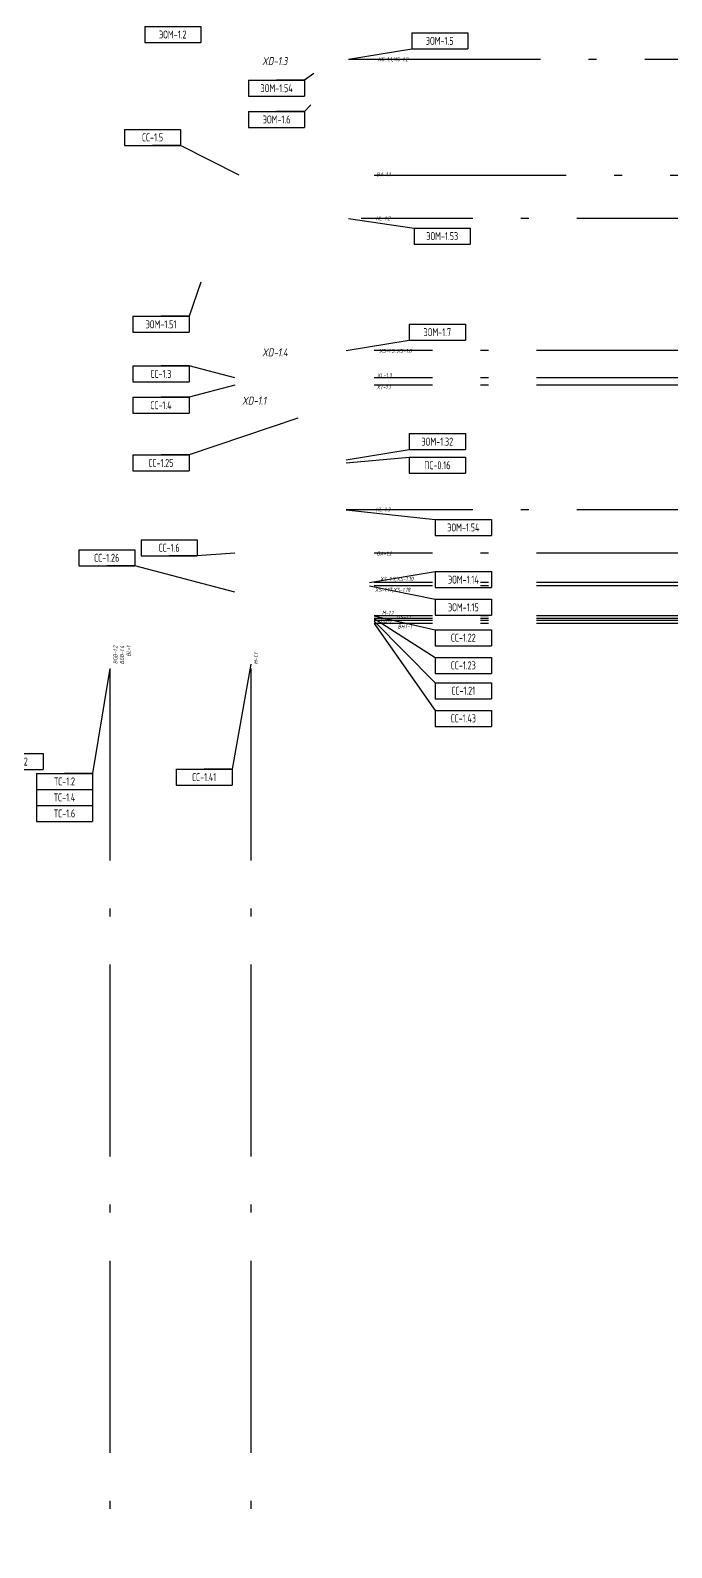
# Model space of a CAD drawing. Header units: millimetres. Extents: x -47065 to -19574, y -34741 to 8266.
# Drawn here: x -30361 to -26357, y -26307 to -16829 of the extents above; entities that cross this region are included whole.
import ezdxf
from ezdxf.enums import TextEntityAlignment as Align

# ---------------------------------------------------------------- set-up
doc = ezdxf.new("R2010")
doc.units = ezdxf.units.MM
doc.linetypes.add('ACAD_ISO10W100', pattern=[18.5, 12, -3, 0.5, -3])
doc.layers.add('02 ЭОМ и СС', color=7, linetype='Continuous')
doc.layers.add('100 noprint', color=1, linetype='Continuous', plot=False)
doc.styles.add('GOST typeA', font='')
doc.styles.get("Standard").update_dxf_attribs({"font": ''})
doc.styles.add('ГОСТ-ISOCPEUR', font='isocpeui.ttf', dxfattribs={"width": 0.8})
doc.styles.get('GOST typeA').set_extended_font_data('GOST type A')
doc.styles.get('Standard').set_extended_font_data('Ubuntu')
doc.dimstyles.new('ISO-25', dxfattribs={"dimtxt": 2.5, "dimasz": 2.5, "dimexe": 1.25, "dimexo": 0.625, "dimtad": 1, "dimtxsty": 'Standard', "dimcen": 2.5, "dimadec": 0, "dimazin": 0, "dimtfac": 1, "dimtmove": 0, "dimatfit": 3, "dimfxl": 1, "dimarcsym": 0})

# ---------------------------------------------------------------- blocks, each defined once
blk = doc.blocks.new('*T70')
at = {"layer": '02 ЭОМ и СС', "color": 0, "lineweight": -2}
for p, q in [((0, 0), (350, 0)), ((0, 0), (0, -100)), ((350, 0), (350, -100)), ((0, -100), (350, -100))]:
    blk.add_line(p, q, dxfattribs=at)
at = {"layer": '02 ЭОМ и СС', "color": 0, "lineweight": -2, "insert": (175, -50), "char_height": 50, "width": 330, "attachment_point": 5, "style": 'GOST typeA'}
blk.add_mtext('{\\W0.8;ЭОМ-1.2}', dxfattribs=at)
blk = doc.blocks.new('*T87')
at = {"layer": '02 ЭОМ и СС', "color": 0, "lineweight": -2}
for p, q in [((0, 0), (350, 0)), ((0, 0), (0, -100)), ((350, 0), (350, -100)), ((0, -100), (350, -100))]:
    blk.add_line(p, q, dxfattribs=at)
at = {"layer": '02 ЭОМ и СС', "color": 0, "lineweight": -2, "insert": (175, -50), "char_height": 50, "width": 330, "attachment_point": 5, "style": 'GOST typeA'}
blk.add_mtext('{\\W0.8;ЭОМ-1.5}', dxfattribs=at)
blk = doc.blocks.new('*T89')
at = {"layer": '02 ЭОМ и СС', "color": 0, "lineweight": -2}
for p, q in [((0, 0), (350, 0)), ((0, 0), (0, -100)), ((350, 0), (350, -100)), ((0, -100), (350, -100))]:
    blk.add_line(p, q, dxfattribs=at)
at = {"layer": '02 ЭОМ и СС', "color": 0, "lineweight": -2, "insert": (175, -50), "char_height": 50, "width": 330, "attachment_point": 5, "style": 'GOST typeA'}
blk.add_mtext('{\\W0.8;ЭОМ-1.54}', dxfattribs=at)
blk = doc.blocks.new('*T90')
at = {"layer": '02 ЭОМ и СС', "color": 0, "lineweight": -2}
for p, q in [((0, 0), (350, 0)), ((0, 0), (0, -100)), ((350, 0), (350, -100)), ((0, -100), (350, -100))]:
    blk.add_line(p, q, dxfattribs=at)
at = {"layer": '02 ЭОМ и СС', "color": 0, "lineweight": -2, "insert": (175, -50), "char_height": 50, "width": 330, "attachment_point": 5, "style": 'GOST typeA'}
blk.add_mtext('{\\W0.8;ЭОМ-1.53}', dxfattribs=at)
blk = doc.blocks.new('*T91')
at = {"layer": '02 ЭОМ и СС', "color": 0, "lineweight": -2}
for p, q in [((0, 0), (350, 0)), ((0, 0), (0, -100)), ((350, 0), (350, -100)), ((0, -100), (350, -100))]:
    blk.add_line(p, q, dxfattribs=at)
at = {"layer": '02 ЭОМ и СС', "color": 0, "lineweight": -2, "insert": (175, -50), "char_height": 50, "width": 330, "attachment_point": 5, "style": 'GOST typeA'}
blk.add_mtext('{\\W0.8;СС-1.5}', dxfattribs=at)
blk = doc.blocks.new('*T92')
at = {"layer": '02 ЭОМ и СС', "color": 0, "lineweight": -2}
for p, q in [((0, 0), (350, 0)), ((0, 0), (0, -100)), ((350, 0), (350, -100)), ((0, -100), (350, -100))]:
    blk.add_line(p, q, dxfattribs=at)
at = {"layer": '02 ЭОМ и СС', "color": 0, "lineweight": -2, "insert": (175, -50), "char_height": 50, "width": 330, "attachment_point": 5, "style": 'GOST typeA'}
blk.add_mtext('{\\W0.8;ЭОМ-1.51}', dxfattribs=at)
blk = doc.blocks.new('*T93')
at = {"layer": '02 ЭОМ и СС', "color": 0, "lineweight": -2}
for p, q in [((0, 0), (350, 0)), ((0, 0), (0, -100)), ((350, 0), (350, -100)), ((0, -100), (350, -100))]:
    blk.add_line(p, q, dxfattribs=at)
at = {"layer": '02 ЭОМ и СС', "color": 0, "lineweight": -2, "insert": (175, -50), "char_height": 50, "width": 330, "attachment_point": 5, "style": 'GOST typeA'}
blk.add_mtext('{\\W0.8;ЭОМ-1.6}', dxfattribs=at)
blk = doc.blocks.new('*T94')
at = {"layer": '02 ЭОМ и СС', "color": 0, "lineweight": -2}
for p, q in [((0, 0), (350, 0)), ((0, 0), (0, -100)), ((350, 0), (350, -100)), ((0, -100), (350, -100))]:
    blk.add_line(p, q, dxfattribs=at)
at = {"layer": '02 ЭОМ и СС', "color": 0, "lineweight": -2, "insert": (175, -50), "char_height": 50, "width": 330, "attachment_point": 5, "style": 'GOST typeA'}
blk.add_mtext('{\\W0.8;ЭОМ-1.7}', dxfattribs=at)
blk = doc.blocks.new('*T95')
at = {"layer": '02 ЭОМ и СС', "color": 0, "lineweight": -2}
for p, q in [((0, 0), (350, 0)), ((0, 0), (0, -100)), ((350, 0), (350, -100)), ((0, -100), (350, -100))]:
    blk.add_line(p, q, dxfattribs=at)
at = {"layer": '02 ЭОМ и СС', "color": 0, "lineweight": -2, "insert": (175, -50), "char_height": 50, "width": 330, "attachment_point": 5, "style": 'GOST typeA'}
blk.add_mtext('{\\W0.8;СС-1.3}', dxfattribs=at)
blk = doc.blocks.new('*T96')
at = {"layer": '02 ЭОМ и СС', "color": 0, "lineweight": -2}
for p, q in [((0, 0), (350, 0)), ((0, 0), (0, -100)), ((350, 0), (350, -100)), ((0, -100), (350, -100))]:
    blk.add_line(p, q, dxfattribs=at)
at = {"layer": '02 ЭОМ и СС', "color": 0, "lineweight": -2, "insert": (175, -50), "char_height": 50, "width": 330, "attachment_point": 5, "style": 'GOST typeA'}
blk.add_mtext('{\\W0.8;СС-1.4}', dxfattribs=at)
blk = doc.blocks.new('*T97')
at = {"layer": '02 ЭОМ и СС', "color": 0, "lineweight": -2}
for p, q in [((0, 0), (350, 0)), ((0, 0), (0, -100)), ((350, 0), (350, -100)), ((0, -100), (350, -100))]:
    blk.add_line(p, q, dxfattribs=at)
at = {"layer": '02 ЭОМ и СС', "color": 0, "lineweight": -2, "insert": (175, -50), "char_height": 50, "width": 330, "attachment_point": 5, "style": 'GOST typeA'}
blk.add_mtext('{\\W0.8;ЭОМ-1.32}', dxfattribs=at)
blk = doc.blocks.new('*T98')
at = {"layer": '02 ЭОМ и СС', "color": 0, "lineweight": -2}
for p, q in [((0, 0), (350, 0)), ((0, 0), (0, -100)), ((350, 0), (350, -100)), ((0, -100), (350, -100))]:
    blk.add_line(p, q, dxfattribs=at)
at = {"layer": '02 ЭОМ и СС', "color": 0, "lineweight": -2, "insert": (175, -50), "char_height": 50, "width": 330, "attachment_point": 5, "style": 'GOST typeA'}
blk.add_mtext('{\\W0.8;ЭОМ-1.54}', dxfattribs=at)
blk = doc.blocks.new('*T99')
at = {"layer": '02 ЭОМ и СС', "color": 0, "lineweight": -2}
for p, q in [((0, 0), (350, 0)), ((0, 0), (0, -100)), ((350, 0), (350, -100)), ((0, -100), (350, -100))]:
    blk.add_line(p, q, dxfattribs=at)
at = {"layer": '02 ЭОМ и СС', "color": 0, "lineweight": -2, "insert": (175, -50), "char_height": 50, "width": 330, "attachment_point": 5, "style": 'GOST typeA'}
blk.add_mtext('{\\W0.8;СС-1.6}', dxfattribs=at)
blk = doc.blocks.new('*T100')
at = {"layer": '02 ЭОМ и СС', "color": 0, "lineweight": -2}
for p, q in [((0, 0), (350, 0)), ((0, 0), (0, -100)), ((350, 0), (350, -100)), ((0, -100), (350, -100))]:
    blk.add_line(p, q, dxfattribs=at)
at = {"layer": '02 ЭОМ и СС', "color": 0, "lineweight": -2, "insert": (175, -50), "char_height": 50, "width": 330, "attachment_point": 5, "style": 'GOST typeA'}
blk.add_mtext('{\\W0.8;ЭОМ-1.14}', dxfattribs=at)
blk = doc.blocks.new('*T101')
at = {"layer": '02 ЭОМ и СС', "color": 0, "lineweight": -2}
for p, q in [((0, 0), (350, 0)), ((0, 0), (0, -100)), ((350, 0), (350, -100)), ((0, -100), (350, -100))]:
    blk.add_line(p, q, dxfattribs=at)
at = {"layer": '02 ЭОМ и СС', "color": 0, "lineweight": -2, "insert": (175, -50), "char_height": 50, "width": 330, "attachment_point": 5, "style": 'GOST typeA'}
blk.add_mtext('{\\W0.8;ЭОМ-1.15}', dxfattribs=at)
blk = doc.blocks.new('*T103')
at = {"layer": '02 ЭОМ и СС', "color": 0, "lineweight": -2}
for p, q in [((0, 0), (350, 0)), ((0, 0), (0, -100)), ((350, 0), (350, -100)), ((0, -100), (350, -100))]:
    blk.add_line(p, q, dxfattribs=at)
at = {"layer": '02 ЭОМ и СС', "color": 0, "lineweight": -2, "insert": (175, -50), "char_height": 50, "width": 330, "attachment_point": 5, "style": 'GOST typeA'}
blk.add_mtext('{\\W0.8;СС-1.25}', dxfattribs=at)
blk = doc.blocks.new('*T104')
at = {"layer": '02 ЭОМ и СС', "color": 0, "lineweight": -2}
for p, q in [((0, 0), (350, 0)), ((0, 0), (0, -100)), ((350, 0), (350, -100)), ((0, -100), (350, -100))]:
    blk.add_line(p, q, dxfattribs=at)
at = {"layer": '02 ЭОМ и СС', "color": 0, "lineweight": -2, "insert": (175, -50), "char_height": 50, "width": 330, "attachment_point": 5, "style": 'GOST typeA'}
blk.add_mtext('{\\W0.8;СС-1.26}', dxfattribs=at)
blk = doc.blocks.new('*T105')
at = {"layer": '02 ЭОМ и СС', "color": 0, "lineweight": -2}
for p, q in [((0, 0), (350, 0)), ((0, 0), (0, -100)), ((350, 0), (350, -100)), ((0, -100), (350, -100))]:
    blk.add_line(p, q, dxfattribs=at)
at = {"layer": '02 ЭОМ и СС', "color": 0, "lineweight": -2, "insert": (175, -50), "char_height": 50, "width": 330, "attachment_point": 5, "style": 'GOST typeA'}
blk.add_mtext('{\\W0.8;СС-1.22}', dxfattribs=at)
blk = doc.blocks.new('*T106')
at = {"layer": '02 ЭОМ и СС', "color": 0, "lineweight": -2}
for p, q in [((0, 0), (350, 0)), ((0, 0), (0, -100)), ((350, 0), (350, -100)), ((0, -100), (350, -100))]:
    blk.add_line(p, q, dxfattribs=at)
at = {"layer": '02 ЭОМ и СС', "color": 0, "lineweight": -2, "insert": (175, -50), "char_height": 50, "width": 330, "attachment_point": 5, "style": 'GOST typeA'}
blk.add_mtext('{\\W0.8;СС-1.23}', dxfattribs=at)
blk = doc.blocks.new('*T107')
at = {"layer": '02 ЭОМ и СС', "color": 0, "lineweight": -2}
for p, q in [((0, 0), (350, 0)), ((0, 0), (0, -100)), ((350, 0), (350, -100)), ((0, -100), (350, -100))]:
    blk.add_line(p, q, dxfattribs=at)
at = {"layer": '02 ЭОМ и СС', "color": 0, "lineweight": -2, "insert": (175, -50), "char_height": 50, "width": 330, "attachment_point": 5, "style": 'GOST typeA'}
blk.add_mtext('{\\W0.8;СС-1.21}', dxfattribs=at)
blk = doc.blocks.new('*T108')
at = {"layer": '02 ЭОМ и СС', "color": 0, "lineweight": -2}
for p, q in [((0, 0), (350, 0)), ((0, 0), (0, -100)), ((350, 0), (350, -100)), ((0, -100), (350, -100))]:
    blk.add_line(p, q, dxfattribs=at)
at = {"layer": '02 ЭОМ и СС', "color": 0, "lineweight": -2, "insert": (175, -50), "char_height": 50, "width": 330, "attachment_point": 5, "style": 'GOST typeA'}
blk.add_mtext('{\\W0.8;СС-1.43}', dxfattribs=at)
blk = doc.blocks.new('*T109')
at = {"layer": '02 ЭОМ и СС', "color": 0, "lineweight": -2}
for p, q in [((0, 0), (350, 0)), ((0, 0), (0, -100)), ((350, 0), (350, -100)), ((0, -100), (350, -100))]:
    blk.add_line(p, q, dxfattribs=at)
at = {"layer": '02 ЭОМ и СС', "color": 0, "lineweight": -2, "insert": (175, -50), "char_height": 50, "width": 330, "attachment_point": 5, "style": 'GOST typeA'}
blk.add_mtext('{\\W0.8;СС-1.41}', dxfattribs=at)
blk = doc.blocks.new('*T110')
at = {"layer": '02 ЭОМ и СС', "color": 0, "lineweight": -2}
for p, q in [((0, 0), (350, 0)), ((0, 0), (0, -100)), ((350, 0), (350, -100)), ((0, -100), (350, -100))]:
    blk.add_line(p, q, dxfattribs=at)
at = {"layer": '02 ЭОМ и СС', "color": 0, "lineweight": -2, "insert": (175, -50), "char_height": 50, "width": 330, "attachment_point": 5, "style": 'GOST typeA'}
blk.add_mtext('{\\W0.8;СС-1.42}', dxfattribs=at)
blk = doc.blocks.new('*T112')
at = {"layer": '02 ЭОМ и СС', "color": 0, "lineweight": -2}
for p, q in [((0, 0), (350, 0)), ((0, 0), (0, -100)), ((350, 0), (350, -100)), ((0, -100), (350, -100))]:
    blk.add_line(p, q, dxfattribs=at)
at = {"layer": '02 ЭОМ и СС', "color": 0, "lineweight": -2, "insert": (175, -50), "char_height": 50, "width": 330, "attachment_point": 5, "style": 'GOST typeA'}
blk.add_mtext('{\\W0.8;ПС-0.16}', dxfattribs=at)
blk = doc.blocks.new('*T113')
at = {"layer": '02 ЭОМ и СС', "color": 0, "lineweight": -2}
for p, q in [((0, 0), (350, 0)), ((0, 0), (0, -300)), ((350, 0), (350, -300)), ((0, -100), (350, -100)), ((0, -200), (350, -200)), ((0, -300), (350, -300))]:
    blk.add_line(p, q, dxfattribs=at)
at = {"layer": '02 ЭОМ и СС', "color": 0, "lineweight": -2, "char_height": 50, "width": 330, "attachment_point": 5, "style": 'GOST typeA'}
for s, insert in [('{\\W0.8;ТС-1.2}', (175, -50)), ('{\\W0.8;ТС-1.4}', (175, -150)), ('{\\W0.8;ТС-1.6}', (175, -250))]:
    blk.add_mtext(s, dxfattribs=dict(at, insert=insert))

msp = doc.modelspace()

# ---------------------------------------------------------------- linework, layer by layer
at = {"layer": '100 noprint', "color": 1, "linetype": 'ACAD_ISO10W100', "lineweight": -2, "ltscale": 100, "flags": 128}
for points in [[(-28375.2, -17008.6), (-24601.8, -17008.6), (-24601.8, -23010.2)], [(-28215.2, -17734.1), (-23876.3, -17734.1), (-23876.3, -23010.2)], [(-23606.3, -23261.2), (-23606.3, -18004.1), (-28294.9, -18004.1)], [(-22782.3, -23010.4), (-22782.3, -18828.1), (-28215.2, -18828.1)], [(-22610.3, -23010.3), (-22610.3, -19000.1), (-28215.2, -19000.1)], [(-22564.3, -23010.2), (-22564.3, -19046.1), (-28215.2, -19046.1)], [(-21786.3, -23261.2), (-21786.3, -19824.1), (-28390.2, -19824.1)], [(-21516.3, -23010.2), (-21516.3, -20094.1), (-28215.2, -20094.1)], [(-21331.8, -23010.2), (-21331.8, -20278.6), (-28215.2, -20278.6)], [(-21311.8, -23010.2), (-21311.8, -20298.6), (-28215.2, -20298.6)], [(-21124.3, -23010.2), (-21124.3, -20486.1), (-28215.2, -20486.7)], [(-21108.3, -23010.2), (-21108.3, -20502.1), (-28215.2, -20502.1)], [(-21092.3, -23010.2), (-21092.3, -20518.1), (-28215.2, -20515.2)], [(-21076.3, -23010.2), (-21076.3, -20534.1), (-28215.2, -20534.1)]]:
    msp.add_lwpolyline(points, dxfattribs=at)
at = {"layer": '100 noprint', "color": 1, "linetype": 'ACAD_ISO10W100', "lineweight": -2, "ltscale": 100}
for points in [[(-28985.2, -20814.1), (-28985.2, -26834.2, -1), (-44798.7, -26834.2)], [(-29865.2, -20814.1), (-29865.2, -26834.2, -1), (-43918.7, -26834.2)]]:
    msp.add_lwpolyline(points, format="xyb", dxfattribs=at)

# ---------------------------------------------------------------- block references
for name, p in [('*T70', (-29647.2, -16804.7)), ('*T87', (-27980, -16844.4)), ('*T89', (-28998.4, -17139.9)), ('*T93', (-28998.4, -17335.4)), ('*T91', (-29773, -17447.2)), ('*T90', (-27964.5, -18064)), ('*T92', (-29720.4, -18614.8)), ('*T94', (-27995, -18663.9)), ('*T95', (-29720.4, -18924.8)), ('*T96', (-29720.4, -19120.3)), ('*T97', (-27995, -19347.9)), ('*T103', (-29720.4, -19481.2)), ('*T112', (-27995, -19495.3)), ('*T98', (-27832.5, -19884)), ('*T104', (-30058.9, -20073.4)), ('*T99', (-29669.6, -20010.5)), ('*T100', (-27832.5, -20209.8)), ('*T101', (-27832.5, -20382.7)), ('*T105', (-27832.5, -20572.5)), ('*T106', (-27832.5, -20745.4)), ('*T107', (-27832.5, -20903.5)), ('*T108', (-27832.5, -21076.3)), ('*T110', (-30630.9, -21346)), ('*T113', (-30322.7, -21470.4)), ('*T109', (-29450.8, -21443.4))]:
    msp.add_blockref(name, p)

# ---------------------------------------------------------------- texts
at = {"layer": '02 ЭОМ и СС', "lineweight": -2, "style": 'ГОСТ-ISOCPEUR', "width": 0.8}
for s, p in [('XD-1.3', (-28914.2, -17045.9)), ('XD-1.4', (-28914.2, -18865.4)), ('XD-1.1', (-29039.3, -19167.2))]:
    msp.add_text(s, height=50, dxfattribs=at).set_placement(p)
at = {"layer": '02 ЭОМ и СС', "linetype": 'Continuous', "style": 'ГОСТ-ISOCPEUR', "width": 0.8}
for s, p in [('XS-1.1,XS-1.2', (-28002.8, -17021.5)), ('BA-1.1', (-28110.4, -17740.7)), ('XS-1.5..XS-1.8', (-27979.7, -18843.3)), ('XT-1.1', (-28111.6, -19070.5)), ('XL-1.3', (-28104.6, -18995.5)), ('BA-1.2', (-28104.4, -20109.6)), ('XS-1.9,XS-1.10', (-27969.8, -20267.2)), ('M-1.1', (-28093.9, -20478.7)), ('BG-1', (-28106, -20528.6)), ('BHT-1', (-27978, -20565.3))]:
    msp.add_text(s, height=25, dxfattribs=at).set_placement(p, align=Align.RIGHT)
for s, p in [('HL-1.2', (-28204, -18015.4)), ('HL-1.3', (-28204.8, -19833.3)), ('XS-1.17,XS-1.18', (-28208.7, -20335.9)), ('QS-1.1', (-28074.2, -20505.7))]:
    msp.add_text(s, height=25, dxfattribs=at).set_placement(p)
for s, p in [('BGB-1.2', (-29818.1, -20672.9)), ('BGB-1.4', (-29776.1, -20672.9)), ('BL-1', (-29735.4, -20672.9)), ('M-1.1', (-28938.8, -20717.6))]:
    msp.add_text(s, height=25, rotation=90, dxfattribs=at).set_placement(p, align=Align.RIGHT)

# ---------------------------------------------------------------- leaders
at = {"layer": '02 ЭОМ и СС', "lineweight": -2, "has_arrowhead": 0}
for points in [[(-28375.2, -17008.6), (-27980, -16944.4), (-27805, -16944.4)], [(-28591.7, -17098.9), (-28648.4, -17139.9), (-28823.4, -17139.9)], [(-28609.7, -17294.4), (-28648.4, -17335.4), (-28823.4, -17335.4)], [(-29058, -17734.1), (-29423, -17547.2), (-29598, -17547.2)], [(-28375.2, -18004.1), (-27964.5, -18064), (-27789.5, -18064)], [(-29297.7, -18400.9), (-29370.4, -18614.8), (-29545.4, -18614.8)], [(-28390.2, -18828.1), (-27995, -18763.9), (-27820, -18763.9)], [(-29084, -19000.1), (-29370.4, -18924.8), (-29545.4, -18924.8)], [(-29084, -19046.1), (-29370.4, -19120.3), (-29545.4, -19120.3)], [(-28690.1, -19252.1), (-29370.4, -19481.2), (-29545.4, -19481.2)], [(-28390.2, -19512.1), (-27995, -19447.9), (-27820, -19447.9)], [(-28390.2, -19530.1), (-27995, -19495.3), (-27820, -19495.3)], [(-28390.2, -19824.1), (-27832.5, -19884), (-27657.5, -19884)], [(-29083.9, -20337.9), (-29708.9, -20173.4), (-29883.9, -20173.4)], [(-29084, -20094.1), (-29319.6, -20110.5), (-29494.6, -20110.5)], [(-28243.2, -20278.6), (-27832.5, -20209.8), (-27657.5, -20209.8)], [(-28243.2, -20298.6), (-27832.5, -20382.7), (-27657.5, -20382.7)], [(-28215.2, -20486.7), (-27832.5, -20572.5), (-27657.5, -20572.5)], [(-28215.2, -20502.7), (-27832.5, -20745.4), (-27657.5, -20745.4)], [(-28215.2, -20518.7), (-27832.5, -20903.5), (-27657.5, -20903.5)], [(-28215.2, -20534.7), (-27832.5, -21076.3), (-27657.5, -21076.3)], [(-29865.2, -20814.1), (-29972.7, -21470.4), (-30147.7, -21470.4)], [(-28985.2, -20787.1), (-29100.8, -21443.4), (-29275.8, -21443.4)]]:
    msp.add_leader(points, dimstyle='ISO-25', override={"dimasz": 50, "dimgap": 1, "dimtad": 0, "dimldrblk": 'ArchTick'}, dxfattribs=at)

doc.saveas('drawing.dxf')
